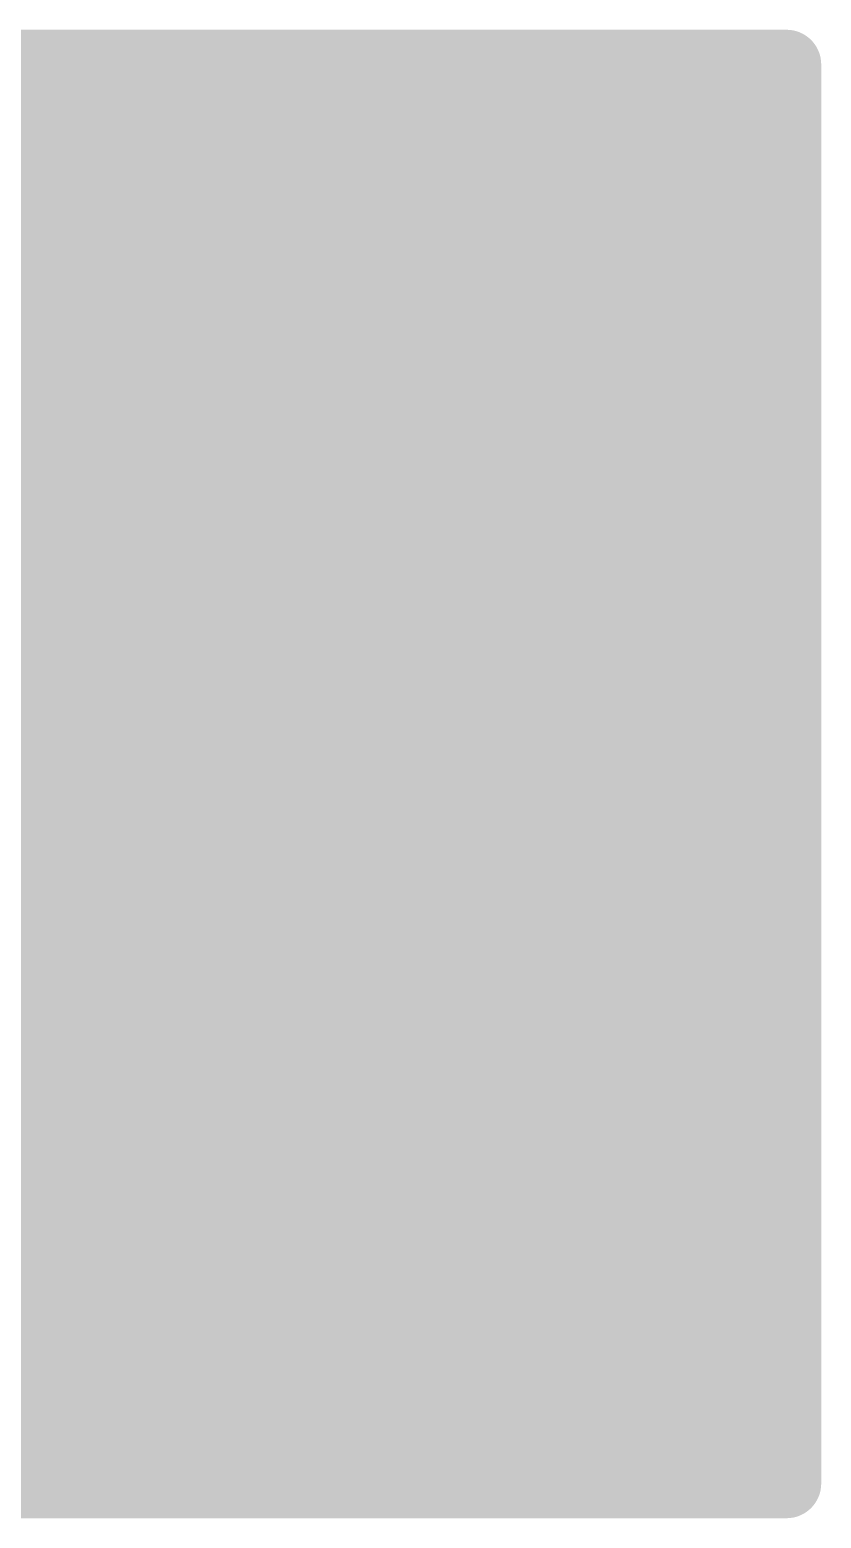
# Model space of a CAD drawing. Extents: x -4 to 157, y -7 to 87.
# Drawn here: x 61.115 to 61.405, y 26.459 to 27.005 of the extents above; entities that cross this region are included whole.
import ezdxf

# ---------------------------------------------------------------- set-up
doc = ezdxf.new("R2010")
doc.units = 0
doc.layers.add('2D_LINE_126', color=255, linetype='CONTINUOUS')

# ---------------------------------------------------------------- blocks, each defined once
blk = doc.blocks.new('SMOOTH_0$0254')
at = {"const_width": 0.0127}
blk.add_lwpolyline([(-0.00635, 0, 1), (0.00635, 0, 1)], format="xyb", close=True, dxfattribs=at)
blk = doc.blocks.new('DRAWING_207')
at = {"layer": '2D_LINE_126', "const_width": 0.0254}
for points in [[(-2.49553, 0.72787), (-0.93582, 0.72787)], [(-1.74474, 0.20796), (-1.22483, 0.72787)], [(-1.74335, 0.20796), (-1.22344, 0.72787)], [(-1.74196, 0.20796), (-1.22205, 0.72787)], [(-1.74057, 0.20796), (-1.22066, 0.72787)], [(-1.73918, 0.20796), (-1.21927, 0.72787)], [(-1.73779, 0.20796), (-1.21788, 0.72787)], [(-1.7364, 0.20796), (-1.21649, 0.72787)], [(-1.73501, 0.20796), (-1.2151, 0.72787)], [(-1.73362, 0.20796), (-1.21371, 0.72787)], [(-1.73223, 0.20796), (-1.21232, 0.72787)], [(-1.73084, 0.20796), (-1.21093, 0.72787)], [(-1.72945, 0.20796), (-1.20954, 0.72787)], [(-1.72806, 0.20796), (-1.20815, 0.72787)], [(-1.72667, 0.20796), (-1.20677, 0.72787)], [(-1.72528, 0.20796), (-1.20538, 0.72787)], [(-1.72389, 0.20796), (-1.20399, 0.72787)], [(-1.72251, 0.20796), (-1.2026, 0.72787)], [(-1.72111, 0.20796), (-1.20121, 0.72787)], [(-1.71973, 0.20796), (-1.19982, 0.72787)], [(-1.71834, 0.20796), (-1.19843, 0.72787)], [(-1.71695, 0.20796), (-1.19704, 0.72787)], [(-1.71556, 0.20796), (-1.19565, 0.72787)], [(-1.71417, 0.20796), (-1.19426, 0.72787)], [(-1.71278, 0.20796), (-1.19287, 0.72787)], [(-1.71139, 0.20796), (-1.19148, 0.72787)], [(-1.71, 0.20796), (-1.19009, 0.72787)], [(-1.70861, 0.20796), (-1.1887, 0.72787)], [(-1.70722, 0.20796), (-1.18731, 0.72787)], [(-1.70583, 0.20796), (-1.18592, 0.72787)], [(-1.70444, 0.20796), (-1.18453, 0.72787)], [(-1.70305, 0.20796), (-1.18314, 0.72787)], [(-1.70166, 0.20796), (-1.18176, 0.72787)], [(-1.70027, 0.20796), (-1.18037, 0.72787)], [(-1.69888, 0.20796), (-1.17898, 0.72787)], [(-1.69749, 0.20796), (-1.17759, 0.72787)], [(-1.6961, 0.20796), (-1.1762, 0.72787)], [(-1.69472, 0.20796), (-1.17481, 0.72787)], [(-1.69333, 0.20796), (-1.17342, 0.72787)], [(-1.69194, 0.20796), (-1.17203, 0.72787)], [(-1.69055, 0.20796), (-1.17064, 0.72787)], [(-1.68916, 0.20796), (-1.16925, 0.72787)], [(-1.68777, 0.20796), (-1.16786, 0.72787)], [(-1.68638, 0.20796), (-1.16647, 0.72787)], [(-1.68499, 0.20796), (-1.16508, 0.72787)], [(-1.6836, 0.20796), (-1.16369, 0.72787)], [(-1.68221, 0.20796), (-1.1623, 0.72787)], [(-1.68082, 0.20796), (-1.16091, 0.72787)], [(-1.67943, 0.20796), (-1.15952, 0.72787)], [(-1.67804, 0.20796), (-1.15813, 0.72787)], [(-1.67665, 0.20796), (-1.15674, 0.72787)], [(-1.67526, 0.20796), (-1.15535, 0.72787)], [(-1.67387, 0.20796), (-1.15397, 0.72787)], [(-1.67248, 0.20796), (-1.15258, 0.72787)], [(-1.67109, 0.20796), (-1.15119, 0.72787)], [(-1.66971, 0.20796), (-1.1498, 0.72787)], [(-1.66832, 0.20796), (-1.14841, 0.72787)], [(-1.66693, 0.20796), (-1.14702, 0.72787)], [(-1.66554, 0.20796), (-1.14563, 0.72787)], [(-1.66415, 0.20796), (-1.14424, 0.72787)], [(-1.66276, 0.20796), (-1.14285, 0.72787)], [(-1.66137, 0.20796), (-1.14146, 0.72787)], [(-1.65998, 0.20796), (-1.14007, 0.72787)], [(-1.65859, 0.20796), (-1.13868, 0.72787)], [(-1.6572, 0.20796), (-1.13729, 0.72787)], [(-1.65581, 0.20796), (-1.1359, 0.72787)], [(-1.65442, 0.20796), (-1.13451, 0.72787)], [(-1.65303, 0.20796), (-1.13312, 0.72787)], [(-1.65164, 0.20796), (-1.13173, 0.72787)], [(-1.65025, 0.20796), (-1.13034, 0.72787)], [(-1.64886, 0.20796), (-1.12896, 0.72787)], [(-1.64747, 0.20796), (-1.12757, 0.72787)], [(-1.64608, 0.20796), (-1.12618, 0.72787)], [(-1.64469, 0.20796), (-1.12479, 0.72787)], [(-1.64331, 0.20796), (-1.1234, 0.72787)], [(-1.64192, 0.20796), (-1.12201, 0.72787)], [(-1.64053, 0.20796), (-1.12062, 0.72787)], [(-1.63914, 0.20796), (-1.11923, 0.72787)], [(-1.63775, 0.20796), (-1.11784, 0.72787)], [(-1.63636, 0.20796), (-1.11645, 0.72787)], [(-1.63497, 0.20796), (-1.11506, 0.72787)], [(-1.63358, 0.20796), (-1.11367, 0.72787)], [(-1.63219, 0.20796), (-1.11228, 0.72787)], [(-1.6308, 0.20796), (-1.11089, 0.72787)], [(-1.62941, 0.20796), (-1.1095, 0.72787)], [(-1.62802, 0.20796), (-1.10811, 0.72787)], [(-1.62663, 0.20796), (-1.10672, 0.72787)], [(-1.62524, 0.20796), (-1.10534, 0.72787)], [(-1.62385, 0.20796), (-1.10394, 0.72787)], [(-1.62246, 0.20796), (-1.10256, 0.72787)], [(-1.62107, 0.20796), (-1.10117, 0.72787)], [(-1.61968, 0.20796), (-1.09978, 0.72787)], [(-1.61829, 0.20796), (-1.09839, 0.72787)], [(-1.61691, 0.20796), (-1.097, 0.72787)], [(-1.61552, 0.20796), (-1.09561, 0.72787)], [(-1.61413, 0.20796), (-1.09422, 0.72787)], [(-1.61274, 0.20796), (-1.09283, 0.72787)], [(-1.61135, 0.20796), (-1.09144, 0.72787)], [(-1.60996, 0.20796), (-1.09005, 0.72787)], [(-1.60857, 0.20796), (-1.08866, 0.72787)], [(-1.60718, 0.20796), (-1.08727, 0.72787)], [(-1.60579, 0.20796), (-1.08588, 0.72787)], [(-1.6044, 0.20796), (-1.08449, 0.72787)], [(-1.60301, 0.20796), (-1.0831, 0.72787)], [(-1.60162, 0.20796), (-1.08171, 0.72787)], [(-1.60023, 0.20796), (-1.08032, 0.72787)], [(-1.59884, 0.20796), (-1.07893, 0.72787)], [(-1.59745, 0.20796), (-1.07754, 0.72787)], [(-1.59606, 0.20796), (-1.07616, 0.72787)], [(-1.59467, 0.20796), (-1.07477, 0.72787)], [(-1.59328, 0.20796), (-1.07338, 0.72787)], [(-1.5919, 0.20796), (-1.07199, 0.72787)], [(-1.59051, 0.20796), (-1.0706, 0.72787)], [(-1.58912, 0.20796), (-1.06921, 0.72787)], [(-1.58773, 0.20796), (-1.06782, 0.72787)], [(-1.58634, 0.20796), (-1.06643, 0.72787)], [(-1.58495, 0.20796), (-1.06504, 0.72787)], [(-1.58356, 0.20796), (-1.06365, 0.72787)], [(-1.58217, 0.20796), (-1.06226, 0.72787)], [(-1.58078, 0.20796), (-1.06087, 0.72787)], [(-1.57939, 0.20796), (-1.05948, 0.72787)], [(-1.578, 0.20796), (-1.05809, 0.72787)], [(-1.57661, 0.20796), (-1.0567, 0.72787)], [(-1.57522, 0.20796), (-1.05531, 0.72787)], [(-1.57383, 0.20796), (-1.05392, 0.72787)], [(-1.57244, 0.20796), (-1.05254, 0.72787)], [(-1.57105, 0.20796), (-1.05115, 0.72787)], [(-1.56966, 0.20796), (-1.04976, 0.72787)], [(-1.56827, 0.20796), (-1.04837, 0.72787)], [(-1.56688, 0.20796), (-1.04698, 0.72787)], [(-1.56549, 0.20796), (-1.04559, 0.72787)], [(-1.56411, 0.20796), (-1.0442, 0.72787)], [(-1.56272, 0.20796), (-1.04281, 0.72787)], [(-1.56133, 0.20796), (-1.04142, 0.72787)], [(-1.55994, 0.20796), (-1.04003, 0.72787)], [(-1.55855, 0.20796), (-1.03864, 0.72787)], [(-1.55716, 0.20796), (-1.03725, 0.72787)], [(-1.55577, 0.20796), (-1.03586, 0.72787)], [(-1.55438, 0.20796), (-1.03447, 0.72787)], [(-1.55299, 0.20796), (-1.03308, 0.72787)], [(-1.5516, 0.20796), (-1.03169, 0.72787)], [(-1.55021, 0.20796), (-1.0303, 0.72787)], [(-1.54882, 0.20796), (-1.02891, 0.72787)], [(-1.54743, 0.20796), (-1.02752, 0.72787)], [(-1.54604, 0.20796), (-1.02614, 0.72787)], [(-1.54465, 0.20796), (-1.02474, 0.72787)], [(-1.54326, 0.20796), (-1.02336, 0.72787)], [(-1.54187, 0.20796), (-1.02197, 0.72787)], [(-1.54048, 0.20796), (-1.02058, 0.72787)], [(-1.5391, 0.20796), (-1.01919, 0.72787)], [(-1.53771, 0.20796), (-1.0178, 0.72787)], [(-1.53632, 0.20796), (-1.01641, 0.72787)], [(-1.53493, 0.20796), (-1.01502, 0.72787)], [(-1.53354, 0.20796), (-1.01363, 0.72787)], [(-1.53215, 0.20796), (-1.01224, 0.72787)], [(-1.53076, 0.20796), (-1.01085, 0.72787)], [(-1.52937, 0.20796), (-1.00946, 0.72787)], [(-1.52798, 0.20796), (-1.00807, 0.72787)], [(-1.52659, 0.20796), (-1.00668, 0.72787)], [(-1.5252, 0.20796), (-1.00529, 0.72787)], [(-1.52381, 0.20796), (-1.0039, 0.72787)], [(-1.52242, 0.20796), (-1.00251, 0.72787)], [(-1.52103, 0.20796), (-1.00112, 0.72787)], [(-1.51964, 0.20796), (-0.99973, 0.72787)], [(-1.51825, 0.20796), (-0.99835, 0.72787)], [(-1.51686, 0.20796), (-0.99696, 0.72787)], [(-1.51547, 0.20796), (-0.99557, 0.72787)], [(-1.51408, 0.20796), (-0.99418, 0.72787)], [(-1.5127, 0.20796), (-0.99279, 0.72787)], [(-1.51131, 0.20796), (-0.9914, 0.72787)], [(-1.50992, 0.20796), (-0.99001, 0.72787)], [(-1.50853, 0.20796), (-0.98862, 0.72787)], [(-1.50714, 0.20796), (-0.98723, 0.72787)], [(-1.50575, 0.20796), (-0.98584, 0.72787)], [(-1.50436, 0.20796), (-0.98445, 0.72787)], [(-1.50297, 0.20796), (-0.98306, 0.72787)], [(-1.50158, 0.20796), (-0.98167, 0.72787)], [(-1.50019, 0.20796), (-0.98028, 0.72787)], [(-1.4988, 0.20796), (-0.97889, 0.72787)], [(-1.49741, 0.20796), (-0.9775, 0.72787)], [(-1.49602, 0.20796), (-0.97611, 0.72787)], [(-1.49463, 0.20796), (-0.97473, 0.72787)], [(-1.49324, 0.20796), (-0.97334, 0.72787)], [(-1.49185, 0.20796), (-0.97195, 0.72787)], [(-1.49046, 0.20796), (-0.97056, 0.72787)], [(-1.48907, 0.20796), (-0.96917, 0.72787)], [(-1.48768, 0.20796), (-0.96778, 0.72787)], [(-1.4863, 0.20796), (-0.96639, 0.72787)], [(-1.48491, 0.20796), (-0.965, 0.72787)], [(-1.48352, 0.20796), (-0.96361, 0.72787)], [(-1.48213, 0.20796), (-0.96222, 0.72787)], [(-1.48074, 0.20796), (-0.96083, 0.72787)], [(-1.47935, 0.20796), (-0.95944, 0.72787)], [(-1.47796, 0.20796), (-0.95805, 0.72787)], [(-1.47657, 0.20796), (-0.95666, 0.72787)], [(-1.47518, 0.20796), (-0.95527, 0.72787)], [(-1.47379, 0.20796), (-0.95388, 0.72787)], [(-1.4724, 0.20796), (-0.95249, 0.72787)], [(-1.47101, 0.20796), (-0.9511, 0.72787)], [(-1.46962, 0.20796), (-0.94972, 0.72787)], [(-1.46823, 0.20796), (-0.94832, 0.72787)], [(-1.46684, 0.20796), (-0.94694, 0.72787)], [(-1.46545, 0.20796), (-0.94555, 0.72787)], [(-1.46406, 0.20796), (-0.94416, 0.72787)], [(-1.46267, 0.20796), (-0.94277, 0.72787)], [(-1.46129, 0.20796), (-0.94138, 0.72787)], [(-1.4599, 0.20796), (-0.93999, 0.72787)], [(-1.45851, 0.20796), (-0.9386, 0.72787)], [(-1.45712, 0.20796), (-0.93721, 0.72787)], [(-1.45573, 0.20796), (-0.93582, 0.72787)], [(-1.45434, 0.20796), (-0.93582, 0.72648)], [(-1.45295, 0.20796), (-0.93582, 0.72509)], [(-1.45156, 0.20796), (-0.93582, 0.7237)], [(-0.93582, 0.72787), (-0.93582, 0.20796)], [(-1.45017, 0.20796), (-0.93582, 0.72231)], [(-1.44878, 0.20796), (-0.93582, 0.72092)], [(-1.44739, 0.20796), (-0.93582, 0.71953)], [(-1.446, 0.20796), (-0.93582, 0.71814)], [(-1.44461, 0.20796), (-0.93582, 0.71676)], [(-1.44322, 0.20796), (-0.93582, 0.71537)], [(-1.44183, 0.20796), (-0.93582, 0.71398)], [(-1.44044, 0.20796), (-0.93582, 0.71259)], [(-1.43905, 0.20796), (-0.93582, 0.7112)], [(-1.43766, 0.20796), (-0.93582, 0.70981)], [(-1.43628, 0.20796), (-0.93582, 0.70842)], [(-1.43488, 0.20796), (-0.93582, 0.70703)], [(-1.4335, 0.20796), (-0.93582, 0.70564)], [(-1.43211, 0.20796), (-0.93582, 0.70425)], [(-1.43072, 0.20796), (-0.93582, 0.70286)], [(-1.42933, 0.20796), (-0.93582, 0.70147)], [(-1.42794, 0.20796), (-0.93582, 0.70008)], [(-1.42655, 0.20796), (-0.93582, 0.69869)], [(-1.42516, 0.20796), (-0.93582, 0.6973)], [(-1.42377, 0.20796), (-0.93582, 0.69591)], [(-1.42238, 0.20796), (-0.93582, 0.69452)], [(-1.42099, 0.20796), (-0.93582, 0.69314)], [(-1.4196, 0.20796), (-0.93582, 0.69175)], [(-1.41821, 0.20796), (-0.93582, 0.69036)], [(-1.41682, 0.20796), (-0.93582, 0.68897)], [(-1.41543, 0.20796), (-0.93582, 0.68758)], [(-1.41404, 0.20796), (-0.93582, 0.68619)], [(-1.41265, 0.20796), (-0.93582, 0.6848)], [(-1.41126, 0.20796), (-0.93582, 0.68341)], [(-1.40987, 0.20796), (-0.93582, 0.68202)], [(-1.40849, 0.20796), (-0.93582, 0.68063)], [(-1.4071, 0.20796), (-0.93582, 0.67924)], [(-1.40571, 0.20796), (-0.93582, 0.67785)], [(-1.40432, 0.20796), (-0.93582, 0.67646)], [(-1.40293, 0.20796), (-0.93582, 0.67507)], [(-1.40154, 0.20796), (-0.93582, 0.67368)], [(-1.40015, 0.20796), (-0.93582, 0.67229)], [(-1.39876, 0.20796), (-0.93582, 0.6709)], [(-1.39737, 0.20796), (-0.93582, 0.66951)], [(-1.39598, 0.20796), (-0.93582, 0.66813)], [(-1.39459, 0.20796), (-0.93582, 0.66673)], [(-1.3932, 0.20796), (-0.93582, 0.66535)], [(-1.39181, 0.20796), (-0.93582, 0.66396)], [(-1.39042, 0.20796), (-0.93582, 0.66257)], [(-1.38903, 0.20796), (-0.93582, 0.66118)], [(-1.38764, 0.20796), (-0.93582, 0.65979)], [(-1.38625, 0.20796), (-0.93582, 0.6584)], [(-1.38486, 0.20796), (-0.93582, 0.65701)], [(-1.38348, 0.20796), (-0.93582, 0.65562)], [(-1.38209, 0.20796), (-0.93582, 0.65423)], [(-1.3807, 0.20796), (-0.93582, 0.65284)], [(-1.37931, 0.20796), (-0.93582, 0.65145)], [(-1.37792, 0.20796), (-0.93582, 0.65006)], [(-1.37653, 0.20796), (-0.93582, 0.64867)], [(-1.37514, 0.20796), (-0.93582, 0.64728)], [(-1.37375, 0.20796), (-0.93582, 0.64589)], [(-1.37236, 0.20796), (-0.93582, 0.6445)], [(-1.37097, 0.20796), (-0.93582, 0.64311)], [(-1.36958, 0.20796), (-0.93582, 0.64172)], [(-1.36819, 0.20796), (-0.93582, 0.64033)], [(-1.3668, 0.20796), (-0.93582, 0.63895)], [(-1.36541, 0.20796), (-0.93582, 0.63756)], [(-1.36402, 0.20796), (-0.93582, 0.63617)], [(-1.36263, 0.20796), (-0.93582, 0.63478)], [(-1.36124, 0.20796), (-0.93582, 0.63339)], [(-1.35985, 0.20796), (-0.93582, 0.632)], [(-1.35846, 0.20796), (-0.93582, 0.63061)], [(-1.35708, 0.20796), (-0.93582, 0.62922)], [(-1.35569, 0.20796), (-0.93582, 0.62783)], [(-1.3543, 0.20796), (-0.93582, 0.62644)], [(-1.35291, 0.20796), (-0.93582, 0.62505)], [(-1.35152, 0.20796), (-0.93582, 0.62366)], [(-1.35013, 0.20796), (-0.93582, 0.62227)], [(-1.34874, 0.20796), (-0.93582, 0.62088)], [(-1.34735, 0.20796), (-0.93582, 0.61949)], [(-1.34596, 0.20796), (-0.93582, 0.6181)], [(-1.34457, 0.20796), (-0.93582, 0.61671)], [(-1.34318, 0.20796), (-0.93582, 0.61533)], [(-1.34179, 0.20796), (-0.93582, 0.61394)], [(-1.3404, 0.20796), (-0.93582, 0.61255)], [(-1.33901, 0.20796), (-0.93582, 0.61116)], [(-1.33762, 0.20796), (-0.93582, 0.60977)], [(-1.33623, 0.20796), (-0.93582, 0.60838)], [(-1.33484, 0.20796), (-0.93582, 0.60699)], [(-1.33345, 0.20796), (-0.93582, 0.6056)], [(-1.33206, 0.20796), (-0.93582, 0.60421)], [(-1.33068, 0.20796), (-0.93582, 0.60282)], [(-1.32929, 0.20796), (-0.93582, 0.60143)], [(-1.3279, 0.20796), (-0.93582, 0.60004)], [(-1.32651, 0.20796), (-0.93582, 0.59865)], [(-1.32512, 0.20796), (-0.93582, 0.59726)], [(-1.32373, 0.20796), (-0.93582, 0.59587)], [(-1.32234, 0.20796), (-0.93582, 0.59448)], [(-1.32095, 0.20796), (-0.93582, 0.59309)], [(-1.31956, 0.20796), (-0.93582, 0.5917)], [(-1.31817, 0.20796), (-0.93582, 0.59031)], [(-1.31678, 0.20796), (-0.93582, 0.58893)], [(-1.31539, 0.20796), (-0.93582, 0.58754)], [(-1.314, 0.20796), (-0.93582, 0.58615)], [(-1.31261, 0.20796), (-0.93582, 0.58476)], [(-1.31122, 0.20796), (-0.93582, 0.58337)], [(-1.30983, 0.20796), (-0.93582, 0.58198)], [(-1.30844, 0.20796), (-0.93582, 0.58059)], [(-1.30705, 0.20796), (-0.93582, 0.5792)], [(-1.30567, 0.20796), (-0.93582, 0.57781)], [(-1.30428, 0.20796), (-0.93582, 0.57642)], [(-1.30289, 0.20796), (-0.93582, 0.57503)], [(-1.3015, 0.20796), (-0.93582, 0.57364)], [(-1.30011, 0.20796), (-0.93582, 0.57225)], [(-1.29872, 0.20796), (-0.93582, 0.57086)], [(-1.29733, 0.20796), (-0.93582, 0.56947)], [(-1.29594, 0.20796), (-0.93582, 0.56808)], [(-1.29455, 0.20796), (-0.93582, 0.56669)], [(-1.29316, 0.20796), (-0.93582, 0.5653)], [(-1.29177, 0.20796), (-0.93582, 0.56391)], [(-1.29038, 0.20796), (-0.93582, 0.56252)], [(-1.28899, 0.20796), (-0.93582, 0.56114)], [(-1.2876, 0.20796), (-0.93582, 0.55975)], [(-1.28621, 0.20796), (-0.93582, 0.55836)], [(-1.28482, 0.20796), (-0.93582, 0.55697)], [(-1.28343, 0.20796), (-0.93582, 0.55558)], [(-1.28204, 0.20796), (-0.93582, 0.55419)], [(-1.28066, 0.20796), (-0.93582, 0.5528)], [(-1.27926, 0.20796), (-0.93582, 0.55141)], [(-1.27788, 0.20796), (-0.93582, 0.55002)], [(-1.27649, 0.20796), (-0.93582, 0.54863)], [(-1.2751, 0.20796), (-0.93582, 0.54724)], [(-1.27371, 0.20796), (-0.93582, 0.54585)], [(-1.27232, 0.20796), (-0.93582, 0.54446)], [(-1.27093, 0.20796), (-0.93582, 0.54307)], [(-1.26954, 0.20796), (-0.93582, 0.54168)], [(-1.26815, 0.20796), (-0.93582, 0.54029)], [(-1.26676, 0.20796), (-0.93582, 0.5389)], [(-1.26537, 0.20796), (-0.93582, 0.53752)], [(-1.26398, 0.20796), (-0.93582, 0.53613)], [(-1.26259, 0.20796), (-0.93582, 0.53474)], [(-1.2612, 0.20796), (-0.93582, 0.53335)], [(-1.25981, 0.20796), (-0.93582, 0.53196)], [(-1.25842, 0.20796), (-0.93582, 0.53057)], [(-1.25703, 0.20796), (-0.93582, 0.52918)], [(-1.25564, 0.20796), (-0.93582, 0.52779)], [(-1.25425, 0.20796), (-0.93582, 0.5264)], [(-1.25287, 0.20796), (-0.93582, 0.52501)], [(-1.25148, 0.20796), (-0.93582, 0.52362)], [(-1.25009, 0.20796), (-0.93582, 0.52223)], [(-1.2487, 0.20796), (-0.93582, 0.52084)], [(-1.24731, 0.20796), (-0.93582, 0.51945)], [(-1.24592, 0.20796), (-0.93582, 0.51806)], [(-1.24453, 0.20796), (-0.93582, 0.51667)], [(-1.24314, 0.20796), (-0.93582, 0.51528)], [(-1.24175, 0.20796), (-0.93582, 0.51389)], [(-1.24036, 0.20796), (-0.93582, 0.51251)], [(-1.23897, 0.20796), (-0.93582, 0.51111)], [(-1.23758, 0.20796), (-0.93582, 0.50973)], [(-1.23619, 0.20796), (-0.93582, 0.50834)], [(-1.2348, 0.20796), (-0.93582, 0.50695)], [(-1.23341, 0.20796), (-0.93582, 0.50556)], [(-1.23202, 0.20796), (-0.93582, 0.50417)], [(-1.23063, 0.20796), (-0.93582, 0.50278)], [(-1.22924, 0.20796), (-0.93582, 0.50139)], [(-1.22786, 0.20796), (-0.93582, 0.5)], [(-1.22647, 0.20796), (-0.93582, 0.49861)], [(-1.22508, 0.20796), (-0.93582, 0.49722)], [(-1.22369, 0.20796), (-0.93582, 0.49583)], [(-1.2223, 0.20796), (-0.93582, 0.49444)], [(-1.22091, 0.20796), (-0.93582, 0.49305)], [(-1.21952, 0.20796), (-0.93582, 0.49166)], [(-1.21813, 0.20796), (-0.93582, 0.49027)], [(-1.21674, 0.20796), (-0.93582, 0.48888)], [(-1.21535, 0.20796), (-0.93582, 0.48749)], [(-1.21396, 0.20796), (-0.93582, 0.4861)], [(-1.21257, 0.20796), (-0.93582, 0.48472)], [(-1.21118, 0.20796), (-0.93582, 0.48333)], [(-1.20979, 0.20796), (-0.93582, 0.48194)], [(-1.2084, 0.20796), (-0.93582, 0.48055)], [(-1.20701, 0.20796), (-0.93582, 0.47916)], [(-1.20562, 0.20796), (-0.93582, 0.47777)], [(-1.20423, 0.20796), (-0.93582, 0.47638)], [(-1.20284, 0.20796), (-0.93582, 0.47499)], [(-1.20146, 0.20796), (-0.93582, 0.4736)], [(-1.20007, 0.20796), (-0.93582, 0.47221)], [(-1.19868, 0.20796), (-0.93582, 0.47082)], [(-1.19729, 0.20796), (-0.93582, 0.46943)], [(-1.1959, 0.20796), (-0.93582, 0.46804)], [(-1.19451, 0.20796), (-0.93582, 0.46665)], [(-1.19312, 0.20796), (-0.93582, 0.46526)], [(-1.19173, 0.20796), (-0.93582, 0.46387)], [(-1.19034, 0.20796), (-0.93582, 0.46248)], [(-1.18895, 0.20796), (-0.93582, 0.46109)], [(-1.18756, 0.20796), (-0.93582, 0.45971)], [(-1.18617, 0.20796), (-0.93582, 0.45832)], [(-1.18478, 0.20796), (-0.93582, 0.45693)], [(-1.18339, 0.20796), (-0.93582, 0.45554)], [(-1.182, 0.20796), (-0.93582, 0.45415)], [(-1.18061, 0.20796), (-0.93582, 0.45276)], [(-1.17922, 0.20796), (-0.93582, 0.45137)], [(-1.17783, 0.20796), (-0.93582, 0.44998)], [(-1.17644, 0.20796), (-0.93582, 0.44859)], [(-1.17506, 0.20796), (-0.93582, 0.4472)], [(-1.17367, 0.20796), (-0.93582, 0.44581)], [(-1.17228, 0.20796), (-0.93582, 0.44442)], [(-1.17089, 0.20796), (-0.93582, 0.44303)], [(-1.1695, 0.20796), (-0.93582, 0.44164)], [(-1.16811, 0.20796), (-0.93582, 0.44025)], [(-1.16672, 0.20796), (-0.93582, 0.43886)], [(-1.16533, 0.20796), (-0.93582, 0.43747)], [(-1.16394, 0.20796), (-0.93582, 0.43608)], [(-1.16255, 0.20796), (-0.93582, 0.43469)], [(-1.16116, 0.20796), (-0.93582, 0.43331)], [(-1.15977, 0.20796), (-0.93582, 0.43191)], [(-1.15838, 0.20796), (-0.93582, 0.43053)], [(-1.15699, 0.20796), (-0.93582, 0.42914)], [(-1.1556, 0.20796), (-0.93582, 0.42775)], [(-1.15421, 0.20796), (-0.93582, 0.42636)], [(-1.15282, 0.20796), (-0.93582, 0.42497)], [(-1.15143, 0.20796), (-0.93582, 0.42358)], [(-1.15005, 0.20796), (-0.93582, 0.42219)], [(-1.14866, 0.20796), (-0.93582, 0.4208)], [(-1.14727, 0.20796), (-0.93582, 0.41941)], [(-1.14588, 0.20796), (-0.93582, 0.41802)], [(-1.14449, 0.20796), (-0.93582, 0.41663)], [(-1.1431, 0.20796), (-0.93582, 0.41524)], [(-1.14171, 0.20796), (-0.93582, 0.41385)], [(-1.14032, 0.20796), (-0.93582, 0.41246)], [(-1.13893, 0.20796), (-0.93582, 0.41107)], [(-1.13754, 0.20796), (-0.93582, 0.40968)], [(-1.13615, 0.20796), (-0.93582, 0.40829)], [(-1.13476, 0.20796), (-0.93582, 0.40691)], [(-1.13337, 0.20796), (-0.93582, 0.40552)], [(-1.13198, 0.20796), (-0.93582, 0.40413)], [(-1.13059, 0.20796), (-0.93582, 0.40274)], [(-1.1292, 0.20796), (-0.93582, 0.40135)], [(-1.12781, 0.20796), (-0.93582, 0.39996)], [(-1.12642, 0.20796), (-0.93582, 0.39857)], [(-1.12503, 0.20796), (-0.93582, 0.39718)], [(-1.12364, 0.20796), (-0.93582, 0.39579)], [(-1.12226, 0.20796), (-0.93582, 0.3944)], [(-1.12087, 0.20796), (-0.93582, 0.39301)], [(-1.11948, 0.20796), (-0.93582, 0.39162)], [(-1.11809, 0.20796), (-0.93582, 0.39023)], [(-1.1167, 0.20796), (-0.93582, 0.38884)], [(-1.11531, 0.20796), (-0.93582, 0.38745)], [(-1.11392, 0.20796), (-0.93582, 0.38606)], [(-1.11253, 0.20796), (-0.93582, 0.38467)], [(-1.11114, 0.20796), (-0.93582, 0.38328)], [(-1.10975, 0.20796), (-0.93582, 0.3819)], [(-1.10836, 0.20796), (-0.93582, 0.38051)], [(-1.10697, 0.20796), (-0.93582, 0.37912)], [(-1.10558, 0.20796), (-0.93582, 0.37773)], [(-1.10419, 0.20796), (-0.93582, 0.37634)], [(-1.1028, 0.20796), (-0.93582, 0.37495)], [(-1.10141, 0.20796), (-0.93582, 0.37356)], [(-1.10002, 0.20796), (-0.93582, 0.37217)], [(-1.09863, 0.20796), (-0.93582, 0.37078)], [(-1.09725, 0.20796), (-0.93582, 0.36939)], [(-1.09586, 0.20796), (-0.93582, 0.368)], [(-1.09447, 0.20796), (-0.93582, 0.36661)], [(-1.09308, 0.20796), (-0.93582, 0.36522)], [(-1.09169, 0.20796), (-0.93582, 0.36383)], [(-1.0903, 0.20796), (-0.93582, 0.36244)], [(-1.08891, 0.20796), (-0.93582, 0.36105)], [(-1.08752, 0.20796), (-0.93582, 0.35966)], [(-1.08613, 0.20796), (-0.93582, 0.35827)], [(-1.08474, 0.20796), (-0.93582, 0.35689)], [(-1.08335, 0.20796), (-0.93582, 0.35549)], [(-1.08196, 0.20796), (-0.93582, 0.35411)], [(-1.08057, 0.20796), (-0.93582, 0.35272)], [(-1.07918, 0.20796), (-0.93582, 0.35133)], [(-1.07779, 0.20796), (-0.93582, 0.34994)], [(-1.0764, 0.20796), (-0.93582, 0.34855)], [(-1.07501, 0.20796), (-0.93582, 0.34716)], [(-1.07363, 0.20796), (-0.93582, 0.34577)], [(-1.07224, 0.20796), (-0.93582, 0.34438)], [(-1.07085, 0.20796), (-0.93582, 0.34299)], [(-1.06946, 0.20796), (-0.93582, 0.3416)], [(-1.06807, 0.20796), (-0.93582, 0.34021)], [(-1.06668, 0.20796), (-0.93582, 0.33882)], [(-1.06529, 0.20796), (-0.93582, 0.33743)], [(-1.0639, 0.20796), (-0.93582, 0.33604)], [(-1.06251, 0.20796), (-0.93582, 0.33465)], [(-1.06112, 0.20796), (-0.93582, 0.33326)], [(-1.05973, 0.20796), (-0.93582, 0.33187)], [(-1.05834, 0.20796), (-0.93582, 0.33048)], [(-1.05695, 0.20796), (-0.93582, 0.3291)], [(-1.05556, 0.20796), (-0.93582, 0.32771)], [(-1.05417, 0.20796), (-0.93582, 0.32632)], [(-1.05278, 0.20796), (-0.93582, 0.32493)], [(-1.05139, 0.20796), (-0.93582, 0.32354)], [(-1.05, 0.20796), (-0.93582, 0.32215)], [(-1.04861, 0.20796), (-0.93582, 0.32076)], [(-1.04722, 0.20796), (-0.93582, 0.31937)], [(-1.04584, 0.20796), (-0.93582, 0.31798)], [(-1.04445, 0.20796), (-0.93582, 0.31659)], [(-1.04306, 0.20796), (-0.93582, 0.3152)], [(-1.04167, 0.20796), (-0.93582, 0.31381)], [(-1.04028, 0.20796), (-0.93582, 0.31242)], [(-1.03889, 0.20796), (-0.93582, 0.31103)], [(-1.0375, 0.20796), (-0.93582, 0.30964)], [(-1.03611, 0.20796), (-0.93582, 0.30825)], [(-1.03472, 0.20796), (-0.93582, 0.30686)], [(-1.03333, 0.20796), (-0.93582, 0.30547)], [(-1.03194, 0.20796), (-0.93582, 0.30409)], [(-1.03055, 0.20796), (-0.93582, 0.3027)], [(-1.02916, 0.20796), (-0.93582, 0.30131)], [(-1.02777, 0.20796), (-0.93582, 0.29992)], [(-1.02638, 0.20796), (-0.93582, 0.29853)], [(-1.02499, 0.20796), (-0.93582, 0.29714)], [(-1.0236, 0.20796), (-0.93582, 0.29575)], [(-1.02221, 0.20796), (-0.93582, 0.29436)], [(-1.02082, 0.20796), (-0.93582, 0.29297)], [(-1.01944, 0.20796), (-0.93582, 0.29158)], [(-1.01805, 0.20796), (-0.93582, 0.29019)], [(-1.01666, 0.20796), (-0.93582, 0.2888)], [(-1.01527, 0.20796), (-0.93582, 0.28741)], [(-1.01388, 0.20796), (-0.93582, 0.28602)], [(-1.01249, 0.20796), (-0.93582, 0.28463)], [(-1.0111, 0.20796), (-0.93582, 0.28324)], [(-1.00971, 0.20796), (-0.93582, 0.28185)], [(-1.00832, 0.20796), (-0.93582, 0.28046)], [(-1.00693, 0.20796), (-0.93582, 0.27907)], [(-1.00554, 0.20796), (-0.93582, 0.27769)], [(-1.00415, 0.20796), (-0.93582, 0.27629)], [(-1.00276, 0.20796), (-0.93582, 0.27491)], [(-1.00137, 0.20796), (-0.93582, 0.27352)], [(-0.99998, 0.20796), (-0.93582, 0.27213)], [(-0.99859, 0.20796), (-0.93582, 0.27074)], [(-0.9972, 0.20796), (-0.93582, 0.26935)], [(-0.99581, 0.20796), (-0.93582, 0.26796)], [(-0.99443, 0.20796), (-0.93582, 0.26657)], [(-0.99304, 0.20796), (-0.93582, 0.26518)], [(-0.99165, 0.20796), (-0.93582, 0.26379)], [(-0.99026, 0.20796), (-0.93582, 0.2624)], [(-0.98887, 0.20796), (-0.93582, 0.26101)], [(-0.98748, 0.20796), (-0.93582, 0.25962)], [(-0.98609, 0.20796), (-0.93582, 0.25823)], [(-0.9847, 0.20796), (-0.93582, 0.25684)], [(-0.98331, 0.20796), (-0.93582, 0.25545)], [(-0.98192, 0.20796), (-0.93582, 0.25406)], [(-0.98053, 0.20796), (-0.93582, 0.25267)], [(-0.97914, 0.20796), (-0.93582, 0.25129)], [(-0.97775, 0.20796), (-0.93582, 0.2499)], [(-0.97636, 0.20796), (-0.93582, 0.24851)], [(-0.97497, 0.20796), (-0.93582, 0.24712)], [(-0.97358, 0.20796), (-0.93582, 0.24573)], [(-0.97219, 0.20796), (-0.93582, 0.24434)], [(-0.9708, 0.20796), (-0.93582, 0.24295)], [(-0.96941, 0.20796), (-0.93582, 0.24156)], [(-0.96802, 0.20796), (-0.93582, 0.24017)], [(-0.96664, 0.20796), (-0.93582, 0.23878)], [(-0.96525, 0.20796), (-0.93582, 0.23739)], [(-0.96386, 0.20796), (-0.93582, 0.236)], [(-0.96247, 0.20796), (-0.93582, 0.23461)], [(-0.96108, 0.20796), (-0.93582, 0.23322)], [(-0.95969, 0.20796), (-0.93582, 0.23183)], [(-0.9583, 0.20796), (-0.93582, 0.23044)], [(-0.95691, 0.20796), (-0.93582, 0.22905)], [(-0.95552, 0.20796), (-0.93582, 0.22766)], [(-0.95413, 0.20796), (-0.93582, 0.22628)], [(-0.95274, 0.20796), (-0.93582, 0.22489)], [(-0.95135, 0.20796), (-0.93582, 0.2235)], [(-0.94996, 0.20796), (-0.93582, 0.22211)], [(-0.94857, 0.20796), (-0.93582, 0.22072)], [(-0.94718, 0.20796), (-0.93582, 0.21933)], [(-0.94579, 0.20796), (-0.93582, 0.21794)], [(-0.9444, 0.20796), (-0.93582, 0.21655)], [(-0.94301, 0.20796), (-0.93582, 0.21516)], [(-0.94163, 0.20796), (-0.93582, 0.21377)], [(-0.94024, 0.20796), (-0.93582, 0.21238)], [(-0.93885, 0.20796), (-0.93582, 0.21099)], [(-0.93582, 0.20796), (-2.49553, 0.20796)], [(-0.93746, 0.20796), (-0.93582, 0.2096)], [(-0.93607, 0.20796), (-0.93582, 0.20821)]]:
    blk.add_lwpolyline(points, dxfattribs=at)
at = {"layer": '2D_LINE_126'}
for p in [(-1.22483, 0.72787), (-1.22344, 0.72787), (-1.22205, 0.72787), (-1.22066, 0.72787), (-1.21927, 0.72787), (-1.21788, 0.72787), (-1.21649, 0.72787), (-1.2151, 0.72787), (-1.21371, 0.72787), (-1.21232, 0.72787), (-1.21093, 0.72787), (-1.20954, 0.72787), (-1.20815, 0.72787), (-1.20677, 0.72787), (-1.20538, 0.72787), (-1.20399, 0.72787), (-1.2026, 0.72787), (-1.20121, 0.72787), (-1.19982, 0.72787), (-1.19843, 0.72787), (-1.19704, 0.72787), (-1.19565, 0.72787), (-1.19426, 0.72787), (-1.19287, 0.72787), (-1.19148, 0.72787), (-1.19009, 0.72787), (-1.1887, 0.72787), (-1.18731, 0.72787), (-1.18592, 0.72787), (-1.18453, 0.72787), (-1.18314, 0.72787), (-1.18176, 0.72787), (-1.18037, 0.72787), (-1.17898, 0.72787), (-1.17759, 0.72787), (-1.1762, 0.72787), (-1.17481, 0.72787), (-1.17342, 0.72787), (-1.17203, 0.72787), (-1.17064, 0.72787), (-1.16925, 0.72787), (-1.16786, 0.72787), (-1.16647, 0.72787), (-1.16508, 0.72787), (-1.16369, 0.72787), (-1.1623, 0.72787), (-1.16091, 0.72787), (-1.15952, 0.72787), (-1.15813, 0.72787), (-1.15674, 0.72787), (-1.15535, 0.72787), (-1.15397, 0.72787), (-1.15258, 0.72787), (-1.15119, 0.72787), (-1.1498, 0.72787), (-1.14841, 0.72787), (-1.14702, 0.72787), (-1.14563, 0.72787), (-1.14424, 0.72787), (-1.14285, 0.72787), (-1.14146, 0.72787), (-1.14007, 0.72787), (-1.13868, 0.72787), (-1.13729, 0.72787), (-1.1359, 0.72787), (-1.13451, 0.72787), (-1.13312, 0.72787), (-1.13173, 0.72787), (-1.13034, 0.72787), (-1.12896, 0.72787), (-1.12757, 0.72787), (-1.12618, 0.72787), (-1.12479, 0.72787), (-1.1234, 0.72787), (-1.12201, 0.72787), (-1.12062, 0.72787), (-1.11923, 0.72787), (-1.11784, 0.72787), (-1.11645, 0.72787), (-1.11506, 0.72787), (-1.11367, 0.72787), (-1.11228, 0.72787), (-1.11089, 0.72787), (-1.1095, 0.72787), (-1.10811, 0.72787), (-1.10672, 0.72787), (-1.10534, 0.72787), (-1.10394, 0.72787), (-1.10256, 0.72787), (-1.10117, 0.72787), (-1.09978, 0.72787), (-1.09839, 0.72787), (-1.097, 0.72787), (-1.09561, 0.72787), (-1.09422, 0.72787), (-1.09283, 0.72787), (-1.09144, 0.72787), (-1.09005, 0.72787), (-1.08866, 0.72787), (-1.08727, 0.72787), (-1.08588, 0.72787), (-1.08449, 0.72787), (-1.0831, 0.72787), (-1.08171, 0.72787), (-1.08032, 0.72787), (-1.07893, 0.72787), (-1.07754, 0.72787), (-1.07616, 0.72787), (-1.07477, 0.72787), (-1.07338, 0.72787), (-1.07199, 0.72787), (-1.0706, 0.72787), (-1.06921, 0.72787), (-1.06782, 0.72787), (-1.06643, 0.72787), (-1.06504, 0.72787), (-1.06365, 0.72787), (-1.06226, 0.72787), (-1.06087, 0.72787), (-1.05948, 0.72787), (-1.05809, 0.72787), (-1.0567, 0.72787), (-1.05531, 0.72787), (-1.05392, 0.72787), (-1.05254, 0.72787), (-1.05115, 0.72787), (-1.04976, 0.72787), (-1.04837, 0.72787), (-1.04698, 0.72787), (-1.04559, 0.72787), (-1.0442, 0.72787), (-1.04281, 0.72787), (-1.04142, 0.72787), (-1.04003, 0.72787), (-1.03864, 0.72787), (-1.03725, 0.72787), (-1.03586, 0.72787), (-1.03447, 0.72787), (-1.03308, 0.72787), (-1.03169, 0.72787), (-1.0303, 0.72787), (-1.02891, 0.72787), (-1.02752, 0.72787), (-1.02614, 0.72787), (-1.02474, 0.72787), (-1.02336, 0.72787), (-1.02197, 0.72787), (-1.02058, 0.72787), (-1.01919, 0.72787), (-1.0178, 0.72787), (-1.01641, 0.72787), (-1.01502, 0.72787), (-1.01363, 0.72787), (-1.01224, 0.72787), (-1.01085, 0.72787), (-1.00946, 0.72787), (-1.00807, 0.72787), (-1.00668, 0.72787), (-1.00529, 0.72787), (-1.0039, 0.72787), (-1.00251, 0.72787), (-1.00112, 0.72787), (-0.99973, 0.72787), (-0.99835, 0.72787), (-0.99696, 0.72787), (-0.99557, 0.72787), (-0.99418, 0.72787), (-0.99279, 0.72787), (-0.9914, 0.72787), (-0.99001, 0.72787), (-0.98862, 0.72787), (-0.98723, 0.72787), (-0.98584, 0.72787), (-0.98445, 0.72787), (-0.98306, 0.72787), (-0.98167, 0.72787), (-0.98028, 0.72787), (-0.97889, 0.72787), (-0.9775, 0.72787), (-0.97611, 0.72787), (-0.97473, 0.72787), (-0.97334, 0.72787), (-0.97195, 0.72787), (-0.97056, 0.72787), (-0.96917, 0.72787), (-0.96778, 0.72787), (-0.96639, 0.72787), (-0.965, 0.72787), (-0.96361, 0.72787), (-0.96222, 0.72787), (-0.96083, 0.72787), (-0.95944, 0.72787), (-0.95805, 0.72787), (-0.95666, 0.72787), (-0.95527, 0.72787), (-0.95388, 0.72787), (-0.95249, 0.72787), (-0.9511, 0.72787), (-0.94972, 0.72787), (-0.94832, 0.72787), (-0.94694, 0.72787), (-0.94555, 0.72787), (-0.94416, 0.72787), (-0.94277, 0.72787), (-0.94138, 0.72787), (-0.93999, 0.72787), (-0.9386, 0.72787), (-0.93721, 0.72787), (-0.93582, 0.72787), (-0.93582, 0.72787), (-0.93582, 0.72787), (-0.93582, 0.72648), (-0.93582, 0.72509), (-0.93582, 0.7237), (-0.93582, 0.72231), (-0.93582, 0.72092), (-0.93582, 0.71953), (-0.93582, 0.71814), (-0.93582, 0.71676), (-0.93582, 0.71537), (-0.93582, 0.71398), (-0.93582, 0.71259), (-0.93582, 0.7112), (-0.93582, 0.70981), (-0.93582, 0.70842), (-0.93582, 0.70703), (-0.93582, 0.70564), (-0.93582, 0.70425), (-0.93582, 0.70286), (-0.93582, 0.70147), (-0.93582, 0.70008), (-0.93582, 0.69869), (-0.93582, 0.6973), (-0.93582, 0.69591), (-0.93582, 0.69452), (-0.93582, 0.69314), (-0.93582, 0.69175), (-0.93582, 0.69036), (-0.93582, 0.68897), (-0.93582, 0.68758), (-0.93582, 0.68619), (-0.93582, 0.6848), (-0.93582, 0.68341), (-0.93582, 0.68202), (-0.93582, 0.68063), (-0.93582, 0.67924), (-0.93582, 0.67785), (-0.93582, 0.67646), (-0.93582, 0.67507), (-0.93582, 0.67368), (-0.93582, 0.67229), (-0.93582, 0.6709), (-0.93582, 0.66951), (-0.93582, 0.66813), (-0.93582, 0.66673), (-0.93582, 0.66535), (-0.93582, 0.66396), (-0.93582, 0.66257), (-0.93582, 0.66118), (-0.93582, 0.65979), (-0.93582, 0.6584), (-0.93582, 0.65701), (-0.93582, 0.65562), (-0.93582, 0.65423), (-0.93582, 0.65284), (-0.93582, 0.65145), (-0.93582, 0.65006), (-0.93582, 0.64867), (-0.93582, 0.64728), (-0.93582, 0.64589), (-0.93582, 0.6445), (-0.93582, 0.64311), (-0.93582, 0.64172), (-0.93582, 0.64033), (-0.93582, 0.63895), (-0.93582, 0.63756), (-0.93582, 0.63617), (-0.93582, 0.63478), (-0.93582, 0.63339), (-0.93582, 0.632), (-0.93582, 0.63061), (-0.93582, 0.62922), (-0.93582, 0.62783), (-0.93582, 0.62644), (-0.93582, 0.62505), (-0.93582, 0.62366), (-0.93582, 0.62227), (-0.93582, 0.62088), (-0.93582, 0.61949), (-0.93582, 0.6181), (-0.93582, 0.61671), (-0.93582, 0.61533), (-0.93582, 0.61394), (-0.93582, 0.61255), (-0.93582, 0.61116), (-0.93582, 0.60977), (-0.93582, 0.60838), (-0.93582, 0.60699), (-0.93582, 0.6056), (-0.93582, 0.60421), (-0.93582, 0.60282), (-0.93582, 0.60143), (-0.93582, 0.60004), (-0.93582, 0.59865), (-0.93582, 0.59726), (-0.93582, 0.59587), (-0.93582, 0.59448), (-0.93582, 0.59309), (-0.93582, 0.5917), (-0.93582, 0.59031), (-0.93582, 0.58893), (-0.93582, 0.58754), (-0.93582, 0.58615), (-0.93582, 0.58476), (-0.93582, 0.58337), (-0.93582, 0.58198), (-0.93582, 0.58059), (-0.93582, 0.5792), (-0.93582, 0.57781), (-0.93582, 0.57642), (-0.93582, 0.57503), (-0.93582, 0.57364), (-0.93582, 0.57225), (-0.93582, 0.57086), (-0.93582, 0.56947), (-0.93582, 0.56808), (-0.93582, 0.56669), (-0.93582, 0.5653), (-0.93582, 0.56391), (-0.93582, 0.56252), (-0.93582, 0.56114), (-0.93582, 0.55975), (-0.93582, 0.55836), (-0.93582, 0.55697), (-0.93582, 0.55558), (-0.93582, 0.55419), (-0.93582, 0.5528), (-0.93582, 0.55141), (-0.93582, 0.55002), (-0.93582, 0.54863), (-0.93582, 0.54724), (-0.93582, 0.54585), (-0.93582, 0.54446), (-0.93582, 0.54307), (-0.93582, 0.54168), (-0.93582, 0.54029), (-0.93582, 0.5389), (-0.93582, 0.53752), (-0.93582, 0.53613), (-0.93582, 0.53474), (-0.93582, 0.53335), (-0.93582, 0.53196), (-0.93582, 0.53057), (-0.93582, 0.52918), (-0.93582, 0.52779), (-0.93582, 0.5264), (-0.93582, 0.52501), (-0.93582, 0.52362), (-0.93582, 0.52223), (-0.93582, 0.52084), (-0.93582, 0.51945), (-0.93582, 0.51806), (-0.93582, 0.51667), (-0.93582, 0.51528), (-0.93582, 0.51389), (-0.93582, 0.51251), (-0.93582, 0.51111), (-0.93582, 0.50973), (-0.93582, 0.50834), (-0.93582, 0.50695), (-0.93582, 0.50556), (-0.93582, 0.50417), (-0.93582, 0.50278), (-0.93582, 0.50139), (-0.93582, 0.5), (-0.93582, 0.49861), (-0.93582, 0.49722), (-0.93582, 0.49583), (-0.93582, 0.49444), (-0.93582, 0.49305), (-0.93582, 0.49166), (-0.93582, 0.49027), (-0.93582, 0.48888), (-0.93582, 0.48749), (-0.93582, 0.4861), (-0.93582, 0.48472), (-0.93582, 0.48333), (-0.93582, 0.48194), (-0.93582, 0.48055), (-0.93582, 0.47916), (-0.93582, 0.47777), (-0.93582, 0.47638), (-0.93582, 0.47499), (-0.93582, 0.4736), (-0.93582, 0.47221), (-0.93582, 0.47082), (-0.93582, 0.46943), (-0.93582, 0.46804), (-0.93582, 0.46665), (-0.93582, 0.46526), (-0.93582, 0.46387), (-0.93582, 0.46248), (-0.93582, 0.46109), (-0.93582, 0.45971), (-0.93582, 0.45832), (-0.93582, 0.45693), (-0.93582, 0.45554), (-0.93582, 0.45415), (-0.93582, 0.45276), (-0.93582, 0.45137), (-0.93582, 0.44998), (-0.93582, 0.44859), (-0.93582, 0.4472), (-0.93582, 0.44581), (-0.93582, 0.44442), (-0.93582, 0.44303), (-0.93582, 0.44164), (-0.93582, 0.44025), (-0.93582, 0.43886), (-0.93582, 0.43747), (-0.93582, 0.43608), (-0.93582, 0.43469), (-0.93582, 0.43331), (-0.93582, 0.43191), (-0.93582, 0.43053), (-0.93582, 0.42914), (-0.93582, 0.42775), (-0.93582, 0.42636), (-0.93582, 0.42497), (-0.93582, 0.42358), (-0.93582, 0.42219), (-0.93582, 0.4208), (-0.93582, 0.41941), (-0.93582, 0.41802), (-0.93582, 0.41663), (-0.93582, 0.41524), (-0.93582, 0.41385), (-0.93582, 0.41246), (-0.93582, 0.41107), (-0.93582, 0.40968), (-0.93582, 0.40829), (-0.93582, 0.40691), (-0.93582, 0.40552), (-0.93582, 0.40413), (-0.93582, 0.40274), (-0.93582, 0.40135), (-0.93582, 0.39996), (-0.93582, 0.39857), (-0.93582, 0.39718), (-0.93582, 0.39579), (-0.93582, 0.3944), (-0.93582, 0.39301), (-0.93582, 0.39162), (-0.93582, 0.39023), (-0.93582, 0.38884), (-0.93582, 0.38745), (-0.93582, 0.38606), (-0.93582, 0.38467), (-0.93582, 0.38328), (-0.93582, 0.3819), (-0.93582, 0.38051), (-0.93582, 0.37912), (-0.93582, 0.37773), (-0.93582, 0.37634), (-0.93582, 0.37495), (-0.93582, 0.37356), (-0.93582, 0.37217), (-0.93582, 0.37078), (-0.93582, 0.36939), (-0.93582, 0.368), (-0.93582, 0.36661), (-0.93582, 0.36522), (-0.93582, 0.36383), (-0.93582, 0.36244), (-0.93582, 0.36105), (-0.93582, 0.35966), (-0.93582, 0.35827), (-0.93582, 0.35689), (-0.93582, 0.35549), (-0.93582, 0.35411), (-0.93582, 0.35272), (-0.93582, 0.35133), (-0.93582, 0.34994), (-0.93582, 0.34855), (-0.93582, 0.34716), (-0.93582, 0.34577), (-0.93582, 0.34438), (-0.93582, 0.34299), (-0.93582, 0.3416), (-0.93582, 0.34021), (-0.93582, 0.33882), (-0.93582, 0.33743), (-0.93582, 0.33604), (-0.93582, 0.33465), (-0.93582, 0.33326), (-0.93582, 0.33187), (-0.93582, 0.33048), (-0.93582, 0.3291), (-0.93582, 0.32771), (-0.93582, 0.32632), (-0.93582, 0.32493), (-0.93582, 0.32354), (-0.93582, 0.32215), (-0.93582, 0.32076), (-0.93582, 0.31937), (-0.93582, 0.31798), (-0.93582, 0.31659), (-0.93582, 0.3152), (-0.93582, 0.31381), (-0.93582, 0.31242), (-0.93582, 0.31103), (-0.93582, 0.30964), (-0.93582, 0.30825), (-0.93582, 0.30686), (-0.93582, 0.30547), (-0.93582, 0.30409), (-0.93582, 0.3027), (-0.93582, 0.30131), (-0.93582, 0.29992), (-0.93582, 0.29853), (-0.93582, 0.29714), (-0.93582, 0.29575), (-0.93582, 0.29436), (-0.93582, 0.29297), (-0.93582, 0.29158), (-0.93582, 0.29019), (-0.93582, 0.2888), (-0.93582, 0.28741), (-0.93582, 0.28602), (-0.93582, 0.28463), (-0.93582, 0.28324), (-0.93582, 0.28185), (-0.93582, 0.28046), (-0.93582, 0.27907), (-0.93582, 0.27769), (-0.93582, 0.27629), (-0.93582, 0.27491), (-0.93582, 0.27352), (-0.93582, 0.27213), (-0.93582, 0.27074), (-0.93582, 0.26935), (-0.93582, 0.26796), (-0.93582, 0.26657), (-0.93582, 0.26518), (-0.93582, 0.26379), (-0.93582, 0.2624), (-0.93582, 0.26101), (-0.93582, 0.25962), (-0.93582, 0.25823), (-0.93582, 0.25684), (-0.93582, 0.25545), (-0.93582, 0.25406), (-0.93582, 0.25267), (-0.93582, 0.25129), (-0.93582, 0.2499), (-0.93582, 0.24851), (-0.93582, 0.24712), (-0.93582, 0.24573), (-0.93582, 0.24434), (-0.93582, 0.24295), (-0.93582, 0.24156), (-0.93582, 0.24017), (-0.93582, 0.23878), (-0.93582, 0.23739), (-0.93582, 0.236), (-0.93582, 0.23461), (-0.93582, 0.23322), (-0.93582, 0.23183), (-0.93582, 0.23044), (-0.93582, 0.22905), (-0.93582, 0.22766), (-0.93582, 0.22628), (-0.93582, 0.22489), (-0.93582, 0.2235), (-0.93582, 0.22211), (-0.93582, 0.22072), (-0.93582, 0.21933), (-0.93582, 0.21794), (-0.93582, 0.21655), (-0.93582, 0.21516), (-0.93582, 0.21377), (-0.93582, 0.21238), (-0.93582, 0.21099), (-1.22508, 0.20796), (-1.22369, 0.20796), (-1.2223, 0.20796), (-1.22091, 0.20796), (-1.21952, 0.20796), (-1.21813, 0.20796), (-1.21674, 0.20796), (-1.21535, 0.20796), (-1.21396, 0.20796), (-1.21257, 0.20796), (-1.21118, 0.20796), (-1.20979, 0.20796), (-1.2084, 0.20796), (-1.20701, 0.20796), (-1.20562, 0.20796), (-1.20423, 0.20796), (-1.20284, 0.20796), (-1.20146, 0.20796), (-1.20007, 0.20796), (-1.19868, 0.20796), (-1.19729, 0.20796), (-1.1959, 0.20796), (-1.19451, 0.20796), (-1.19312, 0.20796), (-1.19173, 0.20796), (-1.19034, 0.20796), (-1.18895, 0.20796), (-1.18756, 0.20796), (-1.18617, 0.20796), (-1.18478, 0.20796), (-1.18339, 0.20796), (-1.182, 0.20796), (-1.18061, 0.20796), (-1.17922, 0.20796), (-1.17783, 0.20796), (-1.17644, 0.20796), (-1.17506, 0.20796), (-1.17367, 0.20796), (-1.17228, 0.20796), (-1.17089, 0.20796), (-1.1695, 0.20796), (-1.16811, 0.20796), (-1.16672, 0.20796), (-1.16533, 0.20796), (-1.16394, 0.20796), (-1.16255, 0.20796), (-1.16116, 0.20796), (-1.15977, 0.20796), (-1.15838, 0.20796), (-1.15699, 0.20796), (-1.1556, 0.20796), (-1.15421, 0.20796), (-1.15282, 0.20796), (-1.15143, 0.20796), (-1.15005, 0.20796), (-1.14866, 0.20796), (-1.14727, 0.20796), (-1.14588, 0.20796), (-1.14449, 0.20796), (-1.1431, 0.20796), (-1.14171, 0.20796), (-1.14032, 0.20796), (-1.13893, 0.20796), (-1.13754, 0.20796), (-1.13615, 0.20796), (-1.13476, 0.20796), (-1.13337, 0.20796), (-1.13198, 0.20796), (-1.13059, 0.20796), (-1.1292, 0.20796), (-1.12781, 0.20796), (-1.12642, 0.20796), (-1.12503, 0.20796), (-1.12364, 0.20796), (-1.12226, 0.20796), (-1.12087, 0.20796), (-1.11948, 0.20796), (-1.11809, 0.20796), (-1.1167, 0.20796), (-1.11531, 0.20796), (-1.11392, 0.20796), (-1.11253, 0.20796), (-1.11114, 0.20796), (-1.10975, 0.20796), (-1.10836, 0.20796), (-1.10697, 0.20796), (-1.10558, 0.20796), (-1.10419, 0.20796), (-1.1028, 0.20796), (-1.10141, 0.20796), (-1.10002, 0.20796), (-1.09863, 0.20796), (-1.09725, 0.20796), (-1.09586, 0.20796), (-1.09447, 0.20796), (-1.09308, 0.20796), (-1.09169, 0.20796), (-1.0903, 0.20796), (-1.08891, 0.20796), (-1.08752, 0.20796), (-1.08613, 0.20796), (-1.08474, 0.20796), (-1.08335, 0.20796), (-1.08196, 0.20796), (-1.08057, 0.20796), (-1.07918, 0.20796), (-1.07779, 0.20796), (-1.0764, 0.20796), (-1.07501, 0.20796), (-1.07363, 0.20796), (-1.07224, 0.20796), (-1.07085, 0.20796), (-1.06946, 0.20796), (-1.06807, 0.20796), (-1.06668, 0.20796), (-1.06529, 0.20796), (-1.0639, 0.20796), (-1.06251, 0.20796), (-1.06112, 0.20796), (-1.05973, 0.20796), (-1.05834, 0.20796), (-1.05695, 0.20796), (-1.05556, 0.20796), (-1.05417, 0.20796), (-1.05278, 0.20796), (-1.05139, 0.20796), (-1.05, 0.20796), (-1.04861, 0.20796), (-1.04722, 0.20796), (-1.04584, 0.20796), (-1.04445, 0.20796), (-1.04306, 0.20796), (-1.04167, 0.20796), (-1.04028, 0.20796), (-1.03889, 0.20796), (-1.0375, 0.20796), (-1.03611, 0.20796), (-1.03472, 0.20796), (-1.03333, 0.20796), (-1.03194, 0.20796), (-1.03055, 0.20796), (-1.02916, 0.20796), (-1.02777, 0.20796), (-1.02638, 0.20796), (-1.02499, 0.20796), (-1.0236, 0.20796), (-1.02221, 0.20796), (-1.02082, 0.20796), (-1.01944, 0.20796), (-1.01805, 0.20796), (-1.01666, 0.20796), (-1.01527, 0.20796), (-1.01388, 0.20796), (-1.01249, 0.20796), (-1.0111, 0.20796), (-1.00971, 0.20796), (-1.00832, 0.20796), (-1.00693, 0.20796), (-1.00554, 0.20796), (-1.00415, 0.20796), (-1.00276, 0.20796), (-1.00137, 0.20796), (-0.99998, 0.20796), (-0.99859, 0.20796), (-0.9972, 0.20796), (-0.99581, 0.20796), (-0.99443, 0.20796), (-0.99304, 0.20796), (-0.99165, 0.20796), (-0.99026, 0.20796), (-0.98887, 0.20796), (-0.98748, 0.20796), (-0.98609, 0.20796), (-0.9847, 0.20796), (-0.98331, 0.20796), (-0.98192, 0.20796), (-0.98053, 0.20796), (-0.97914, 0.20796), (-0.97775, 0.20796), (-0.97636, 0.20796), (-0.97497, 0.20796), (-0.97358, 0.20796), (-0.97219, 0.20796), (-0.9708, 0.20796), (-0.96941, 0.20796), (-0.96802, 0.20796), (-0.96664, 0.20796), (-0.96525, 0.20796), (-0.96386, 0.20796), (-0.96247, 0.20796), (-0.96108, 0.20796), (-0.95969, 0.20796), (-0.9583, 0.20796), (-0.95691, 0.20796), (-0.95552, 0.20796), (-0.95413, 0.20796), (-0.95274, 0.20796), (-0.95135, 0.20796), (-0.94996, 0.20796), (-0.94857, 0.20796), (-0.94718, 0.20796), (-0.94579, 0.20796), (-0.9444, 0.20796), (-0.94301, 0.20796), (-0.94163, 0.20796), (-0.94024, 0.20796), (-0.93885, 0.20796), (-0.93746, 0.20796), (-0.93607, 0.20796), (-0.93582, 0.2096), (-0.93582, 0.20821), (-0.93582, 0.20796), (-0.93582, 0.20796)]:
    blk.add_blockref('SMOOTH_0$0254', p, dxfattribs=at)

msp = doc.modelspace()

# ---------------------------------------------------------------- block references
msp.add_blockref('DRAWING_207', (62.32786, 26.26418))

doc.saveas('drawing.dxf')
